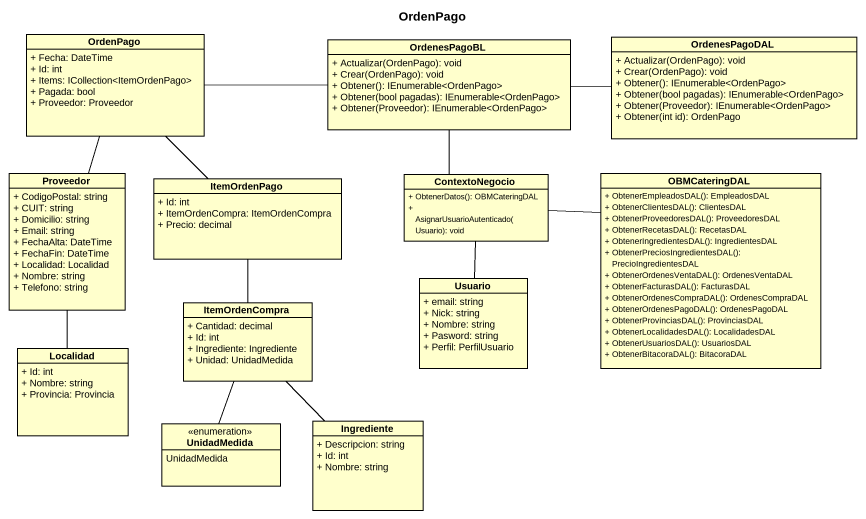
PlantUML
@startuml
title OrdenPago
hide circle
hide empty members
skinparam classAttributeIconSize 0
class OrdenPago {
  + Fecha: DateTime
  + Id: int
  + Items: ICollection<ItemOrdenPago>
  + Pagada: bool
  + Proveedor: Proveedor
}
class OrdenesPagoBL {
  + Actualizar(OrdenPago): void
  + Crear(OrdenPago): void
  + Obtener(): IEnumerable<OrdenPago>
  + Obtener(bool pagadas): IEnumerable<OrdenPago>
  + Obtener(Proveedor): IEnumerable<OrdenPago>
}
class OrdenesPagoDAL {
  + Actualizar(OrdenPago): void
  + Crear(OrdenPago): void
  + Obtener(): IEnumerable<OrdenPago>
  + Obtener(bool pagadas): IEnumerable<OrdenPago>
  + Obtener(Proveedor): IEnumerable<OrdenPago>
  + Obtener(int id): OrdenPago
}
class Proveedor {
  + CodigoPostal: string
  + CUIT: string
  + Domicilio: string
  + Email: string
  + FechaAlta: DateTime
  + FechaFin: DateTime
  + Localidad: Localidad
  + Nombre: string
  + Telefono: string
}
class ItemOrdenPago {
  + Id: int
  + ItemOrdenCompra: ItemOrdenCompra
  + Precio: decimal
}
class ContextoNegocio {
  + ObtenerDatos(): OBMCateringDAL
  + AsignarUsuarioAutenticado(Usuario): void
}
class OBMCateringDAL {
  + ObtenerEmpleadosDAL(): EmpleadosDAL
  + ObtenerClientesDAL(): ClientesDAL
  + ObtenerProveedoresDAL(): ProveedoresDAL
  + ObtenerRecetasDAL(): RecetasDAL
  + ObtenerIngredientesDAL(): IngredientesDAL
  + ObtenerPreciosIngredientesDAL(): PrecioIngredientesDAL
  + ObtenerOrdenesVentaDAL(): OrdenesVentaDAL
  + ObtenerFacturasDAL(): FacturasDAL
  + ObtenerOrdenesCompraDAL(): OrdenesCompraDAL
  + ObtenerOrdenesPagoDAL(): OrdenesPagoDAL
  + ObtenerProvinciasDAL(): ProvinciasDAL
  + ObtenerLocalidadesDAL(): LocalidadesDAL
  + ObtenerUsuariosDAL(): UsuariosDAL
  + ObtenerBitacoraDAL(): BitacoraDAL
}
class Usuario {
  + email: string
  + Nick: string
  + Nombre: string
  + Pasword: string
  + Perfil: PerfilUsuario
}
class ItemOrdenCompra {
  + Cantidad: decimal
  + Id: int
  + Ingrediente: Ingrediente
  + Unidad: UnidadMedida
}
class Localidad {
  + Id: int
  + Nombre: string
  + Provincia: Provincia
}
enum UnidadMedida {
  UnidadMedida
}
class Ingrediente {
  + Descripcion: string
  + Id: int
  + Nombre: string
}
OrdenPago -right- OrdenesPagoBL
OrdenPago -- Proveedor
OrdenPago -- ItemOrdenPago
OrdenesPagoBL -right- OrdenesPagoDAL
OrdenesPagoBL -- ContextoNegocio
Proveedor -- Localidad
ItemOrdenPago -- ItemOrdenCompra
ContextoNegocio -right- OBMCateringDAL
ContextoNegocio -- Usuario
ItemOrdenCompra -- UnidadMedida
ItemOrdenCompra -- Ingrediente
@enduml
